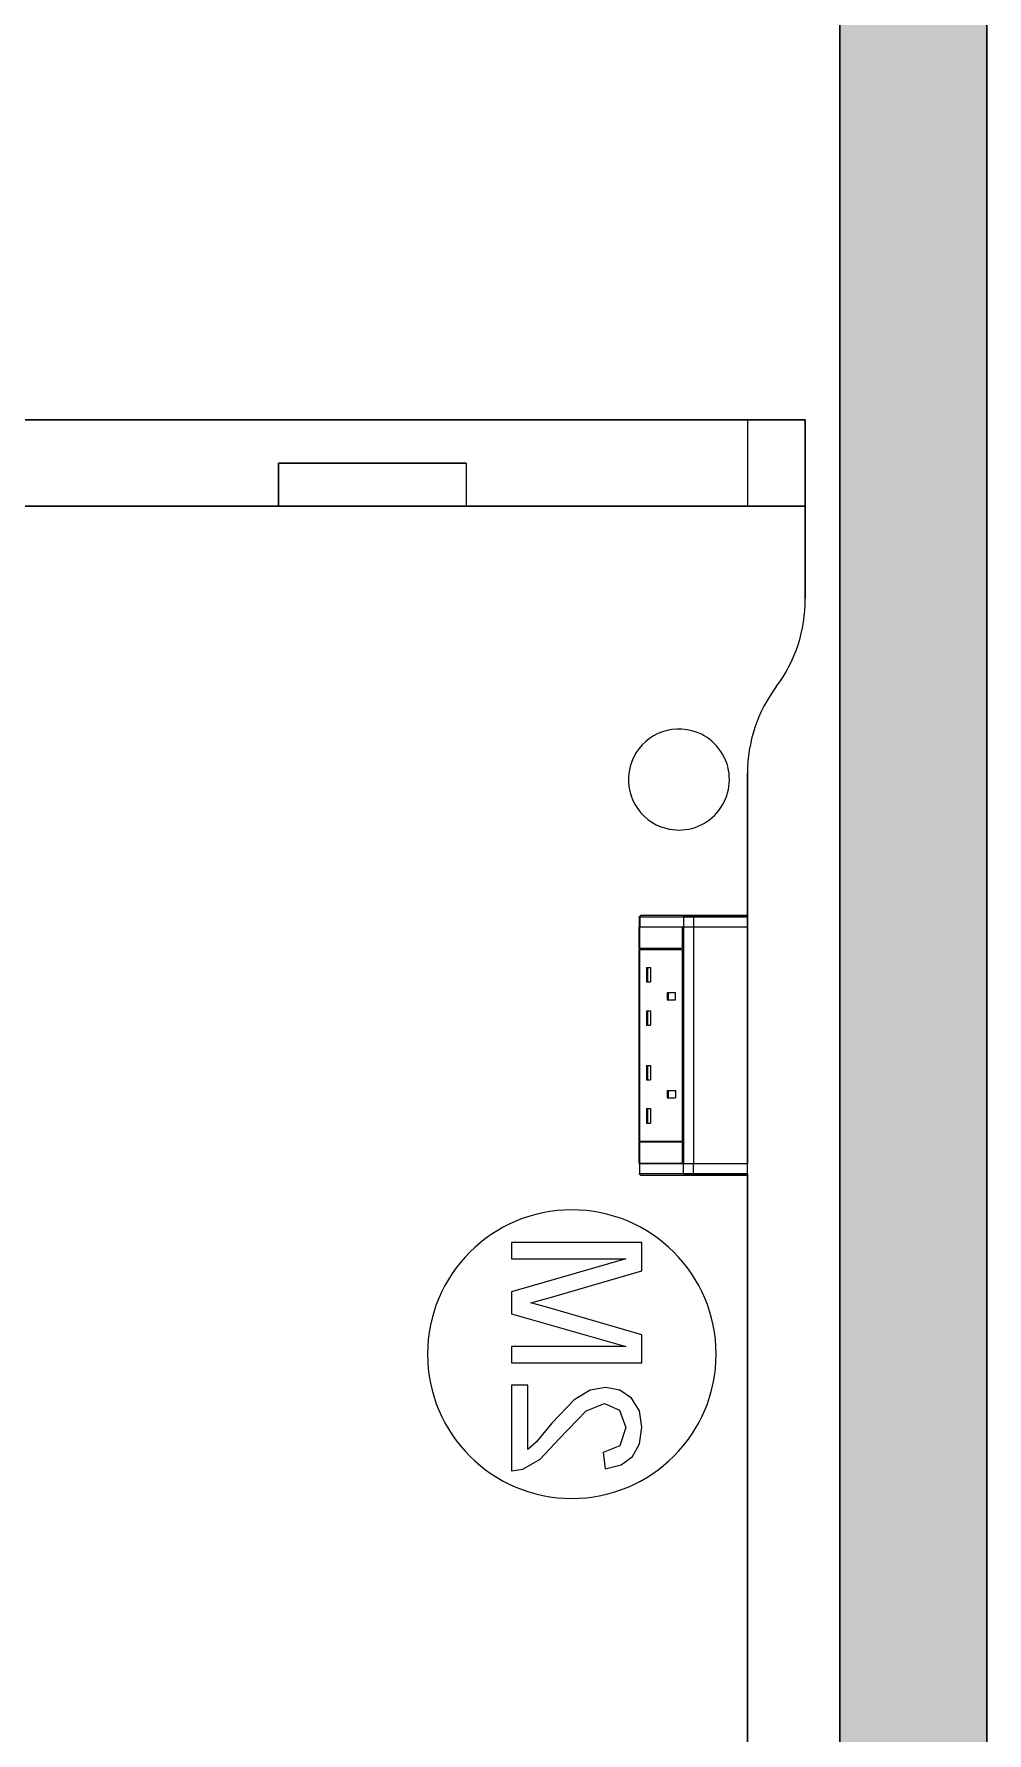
# Model space of a CAD drawing. Header units: millimetres. Extents: x 155927 to 317870, y -36033 to 97293.
# Drawn here: x 172340 to 173001, y 10074 to 11252 of the extents above; entities that cross this region are included whole.
import ezdxf

# ---------------------------------------------------------------- set-up
doc = ezdxf.new("R2010")
doc.units = ezdxf.units.MM
doc.header["$MEASUREMENT"] = 0
for name, color, linetype, lineweight in [('A-WALL-PATT', 7, 'CONTINUOUS', 9), ('I-FURN', 8, 'CONTINUOUS', 9), ('I-WALL', 7, 'CONTINUOUS', 9)]:
    doc.layers.add(name, color=color, linetype=linetype, lineweight=lineweight)

msp = doc.modelspace()

# ---------------------------------------------------------------- hatches: boundary and pattern name
at = {"layer": 'A-WALL-PATT'}
msp.add_hatch(color=256, dxfattribs=at).paths.add_polyline_path([(172898.8, 9369.6), (173000.8, 9369.6), (173000.8, 13505.6), (172898.8, 13505.6), (172898.8, 9818)], flags=0)

# ---------------------------------------------------------------- linework, layer by layer
at = {"layer": 'I-FURN'}
for p, q in [((172074.8, 10984.7), (172874.8, 10984.7)), ((172874.8, 10984.7), (172074.8, 10984.7)), ((172074.8, 10984.7), (172874.8, 10984.7)), ((172834.8, 10984.7), (172114.8, 10984.7)), ((172874.8, 10984.7), (172834.8, 10984.7)), ((172834.8, 10984.7), (172834.8, 10924.7)), ((172834.8, 10984.7), (172834.8, 10924.7)), ((172874.8, 10984.7), (172874.8, 10924.7)), ((172874.8, 10984.7), (172874.8, 10924.7)), ((172874.8, 10860.8), (172874.8, 10984.7)), ((172874.8, 10984.7), (172874.8, 10860.8)), ((172509.8, 10954.7), (172639.8, 10954.7)), ((172639.8, 10954.7), (172509.8, 10954.7)), ((172509.8, 10954.7), (172509.8, 10924.7)), ((172509.8, 10924.7), (172509.8, 10954.7)), ((172639.8, 10954.7), (172639.8, 10924.7)), ((172639.8, 10954.7), (172639.8, 10924.7)), ((172509.8, 10924.7), (172074.8, 10924.7)), ((172114.8, 10924.7), (172834.8, 10924.7)), ((172639.8, 10924.7), (172509.8, 10924.7)), ((172874.8, 10924.7), (172639.8, 10924.7)), ((172834.8, 10924.7), (172874.8, 10924.7)), ((172834.8, 10640.1), (172834.8, 10739.7)), ((172834.8, 10739.7), (172834.8, 10640.1)), ((172760, 10640.1), (172760, 10633.1)), ((172760, 10640.1), (172760.2, 10640.1)), ((172760, 10640.1), (172760, 10633.1)), ((172760, 10633.1), (172760, 10640.1)), ((172760.2, 10640.1), (172790.5, 10640.1)), ((172760.2, 10640.1), (172760.2, 10633.1)), ((172760.3, 10640.9), (172760.4, 10640.9)), ((172791.3, 10641.1), (172761, 10641.1)), ((172791.3, 10641.1), (172761, 10641.1)), ((172790.5, 10640.1), (172797.4, 10640.1)), ((172790.5, 10640.1), (172790.5, 10633.1)), ((172791.3, 10641.1), (172829.8, 10641.1)), ((172796.8, 10641.1), (172791.3, 10641.1)), ((172833.8, 10641.1), (172796.8, 10641.1)), ((172797.4, 10640.1), (172834.8, 10640.1)), ((172797.4, 10640.1), (172797.4, 10633.1)), ((172829.8, 10641.1), (172829.8, 10640.1)), ((172829.8, 10641.1), (172833.8, 10641.1)), ((172834.8, 10633.1), (172834.8, 10640.1)), ((172834.8, 10640.1), (172834.8, 10633.1)), ((172759.8, 10618.1), (172759.8, 10633.1)), ((172759.8, 10633.1), (172789.6, 10633.1)), ((172760, 10633.1), (172760.2, 10633.1)), ((172760, 10633), (172760, 10469.1)), ((172760.2, 10633.1), (172790.5, 10633.1)), ((172789.6, 10633.1), (172789.6, 10618.1)), ((172789.8, 10618.1), (172789.8, 10633)), ((172789.8, 10633), (172790.5, 10633)), ((172790.5, 10633.1), (172797.4, 10633.1)), ((172797.4, 10633), (172790.5, 10633)), ((172790.5, 10633), (172790.5, 10469.1)), ((172797.4, 10633.1), (172834.8, 10633.1)), ((172834.8, 10633), (172797.4, 10633)), ((172797.4, 10633), (172797.4, 10469.1)), ((172834.8, 10469.1), (172834.8, 10633)), ((172834.8, 10633), (172834.8, 10469.1)), ((172789.6, 10618.1), (172759.8, 10618.1)), ((172759.8, 10617.6), (172789.6, 10617.6)), ((172759.8, 10484.6), (172759.8, 10617.6)), ((172760.2, 10617.6), (172760.2, 10618.1)), ((172789.6, 10617.6), (172789.6, 10484.6)), ((172789.8, 10484.6), (172789.8, 10617.6)), ((172764.8, 10605), (172764.8, 10595)), ((172764.8, 10605), (172767.7, 10605)), ((172765.6, 10605), (172765.6, 10595)), ((172767.7, 10605), (172767.7, 10595)), ((172764.8, 10595), (172767.7, 10595)), ((172779.2, 10587.5), (172779.2, 10582.5)), ((172784.9, 10587.5), (172779.2, 10587.5)), ((172779.2, 10582.5), (172784.9, 10582.5)), ((172779.9, 10587.5), (172779.9, 10582.5)), ((172784.9, 10582.5), (172784.9, 10587.5)), ((172764.8, 10575), (172764.8, 10565)), ((172764.8, 10575), (172767.7, 10575)), ((172764.8, 10565), (172767.7, 10565)), ((172765.6, 10575), (172765.6, 10565)), ((172767.7, 10575), (172767.7, 10565)), ((172764.8, 10537.2), (172764.8, 10527.2)), ((172764.8, 10537.2), (172767.7, 10537.2)), ((172765.6, 10537.2), (172765.6, 10527.2)), ((172767.7, 10537.2), (172767.7, 10527.2)), ((172764.8, 10527.2), (172767.7, 10527.2)), ((172779.2, 10519.7), (172779.2, 10514.7)), ((172779.2, 10519.7), (172784.9, 10519.7)), ((172779.9, 10519.7), (172779.9, 10514.7)), ((172784.9, 10519.7), (172784.9, 10514.7)), ((172764.8, 10507.2), (172764.8, 10497.2)), ((172764.8, 10507.2), (172767.7, 10507.2)), ((172765.6, 10507.2), (172765.6, 10497.2)), ((172767.7, 10507.2), (172767.7, 10497.2)), ((172779.2, 10514.7), (172784.9, 10514.7)), ((172764.8, 10497.2), (172767.7, 10497.2)), ((172759.8, 10484.6), (172789.6, 10484.6)), ((172759.8, 10484.1), (172789.6, 10484.1)), ((172759.8, 10469.1), (172759.8, 10484.1)), ((172760.2, 10484.1), (172760.2, 10484.6)), ((172789.6, 10484.1), (172789.6, 10469.1)), ((172789.8, 10469.1), (172789.8, 10484.1)), ((172789.6, 10469.1), (172759.8, 10469.1)), ((172760, 10469), (172760, 10462)), ((172760.2, 10469), (172760, 10469)), ((172760, 10469), (172760, 10462)), ((172760, 10469), (172760, 10462)), ((172760.2, 10462), (172760, 10462)), ((172760.2, 10462), (172760.2, 10469)), ((172790.5, 10469), (172760.2, 10469)), ((172790.5, 10462), (172760.2, 10462)), ((172760.4, 10461.2), (172760.3, 10461.3)), ((172761, 10461), (172791.3, 10461)), ((172761, 10461), (172791.3, 10461)), ((172789.6, 10469.1), (172792.1, 10469.1)), ((172790.5, 10469.1), (172789.8, 10469.1)), ((172790.5, 10469.1), (172797.4, 10469.1)), ((172790.5, 10462), (172790.5, 10469)), ((172797.4, 10469), (172790.5, 10469)), ((172797.4, 10462), (172790.5, 10462)), ((172829.8, 10461), (172791.3, 10461)), ((172791.3, 10461), (172796.8, 10461)), ((172796.8, 10461), (172833.8, 10461)), ((172797.4, 10469.1), (172834.8, 10469.1)), ((172797.4, 10462), (172797.4, 10469)), ((172834.8, 10469), (172797.4, 10469)), ((172834.8, 10462), (172797.4, 10462)), ((172829.8, 10462), (172829.8, 10461)), ((172833.8, 10461), (172829.8, 10461)), ((172833.8, 10461), (172833.8, 10461)), ((172834.8, 10462), (172834.8, 10469)), ((172834.8, 10462), (172834.8, 10469)), ((172834.8, 9629.7), (172834.8, 10462)), ((172834.8, 10462), (172834.8, 9629.7)), ((172761.7, 10414.3), (172671.3, 10414.3)), ((172671.3, 10414.3), (172671.3, 10403)), ((172761.7, 10394.8), (172761.7, 10414.3)), ((172671.3, 10403), (172750.4, 10403)), ((172750.4, 10403), (172671.3, 10380.3)), ((172699.1, 10376.6), (172761.7, 10394.8)), ((172671.3, 10380.3), (172671.3, 10364.9)), ((172684.6, 10372.6), (172699.1, 10376.6)), ((172671.3, 10364.9), (172750.4, 10342.2)), ((172698, 10368.9), (172684.6, 10372.6)), ((172761.7, 10350.4), (172698, 10368.9)), ((172750.4, 10342.2), (172671.3, 10342.2)), ((172671.3, 10342.2), (172671.3, 10330.9)), ((172761.7, 10330.9), (172761.7, 10350.4)), ((172671.3, 10330.9), (172761.7, 10330.9)), ((172682.6, 10315.4), (172671.3, 10315.4)), ((172671.3, 10315.4), (172671.3, 10256.1)), ((172682.6, 10271), (172682.6, 10315.4)), ((172714.7, 10305.3), (172699.2, 10289.1)), ((172725.8, 10312), (172714.7, 10305.3)), ((172736.5, 10314), (172725.8, 10312)), ((172746.3, 10312.1), (172736.5, 10314)), ((172754.4, 10306.5), (172746.3, 10312.1)), ((172759.9, 10297.7), (172754.4, 10306.5)), ((172704.2, 10278.3), (172723, 10297.8)), ((172723, 10297.8), (172735.8, 10302.7)), ((172735.8, 10302.7), (172746.2, 10298.1)), ((172746.2, 10298.1), (172750.4, 10286.1)), ((172761.7, 10286.3), (172759.9, 10297.7)), ((172699.2, 10289.1), (172688.3, 10276.1)), ((172750.4, 10286.1), (172746.3, 10273.5)), ((172760.1, 10274.9), (172761.7, 10286.3)), ((172688.3, 10276.1), (172682.6, 10271)), ((172691.1, 10264.1), (172704.2, 10278.3)), ((172746.3, 10273.5), (172734.8, 10268.8)), ((172755.2, 10266.1), (172760.1, 10274.9)), ((172679.1, 10257.3), (172691.1, 10264.1)), ((172734.8, 10268.8), (172736.3, 10257.5)), ((172736.3, 10257.5), (172747.2, 10260.2)), ((172747.2, 10260.2), (172755.2, 10266.1)), ((172671.3, 10256.1), (172679.1, 10257.3))]:
    msp.add_line(p, q, dxfattribs=at)
at = {"layer": 'I-FURN', "flags": 128}
for points in [[(172760, 10640.1), (172760, 10640.2), (172760, 10640.2), (172760, 10640.3), (172760, 10640.3), (172760, 10640.3), (172760, 10640.4), (172760, 10640.4), (172760, 10640.5), (172760.1, 10640.5), (172760.1, 10640.5), (172760.1, 10640.6), (172760.1, 10640.6), (172760.1, 10640.6)], [(172796.8, 10641.1), (172796.7, 10641.1), (172796.5, 10641.1), (172796.4, 10641.1), (172796.3, 10641.1), (172796.1, 10641.1), (172796, 10641.1), (172795.8, 10641.1), (172795.7, 10641.1), (172795.5, 10641.1), (172795.3, 10641.1), (172795.2, 10641.1), (172795, 10641.1), (172794.9, 10641.1), (172794.7, 10641.1), (172794.6, 10641.1), (172794.4, 10641.1), (172794.2, 10641.1), (172794.1, 10641.1), (172793.9, 10641.1), (172793.8, 10641.1), (172793.6, 10641.1), (172793.4, 10641.1), (172793.3, 10641.1), (172793.1, 10641.1), (172793, 10641.1), (172792.8, 10641.1), (172792.7, 10641.1), (172792.6, 10641.1), (172792.4, 10641.1), (172792.3, 10641.1), (172792.2, 10641.1), (172792, 10641.1), (172791.9, 10641.1), (172791.8, 10641.1), (172791.7, 10641.1), (172791.6, 10641.1), (172791.5, 10641.1), (172791.4, 10641.1), (172791.3, 10641.1)], [(172833.8, 10641.1), (172833.6, 10641.1), (172833.1, 10641.1), (172832.6, 10641.1), (172831.9, 10641.1), (172831.1, 10641.1), (172830.1, 10641.1), (172829.1, 10641.1), (172827.9, 10641.1), (172826.5, 10641.1), (172825.1, 10641.1), (172823.5, 10641.1), (172821.8, 10641.1), (172820, 10641.1), (172818, 10641.1), (172816, 10641.1), (172813.8, 10641.1), (172811.6, 10641.1), (172809.2, 10641.1), (172806.8, 10641.1), (172804.2, 10641.1), (172801.6, 10641.1), (172798.9, 10641.1), (172796.8, 10641.1)], [(172829.8, 10641.1), (172830, 10641.1), (172830.2, 10641.1), (172830.3, 10641.1), (172830.5, 10641.1), (172830.6, 10641.1), (172830.8, 10641.1), (172830.9, 10641.1), (172831.1, 10641.1), (172831.3, 10641.1), (172831.4, 10641.1), (172831.5, 10641.1), (172831.7, 10641.1), (172831.8, 10641.1), (172832, 10641.1), (172832.1, 10641.1), (172832.2, 10641.1), (172832.4, 10641.1), (172832.5, 10641.1), (172832.6, 10641.1), (172832.7, 10641.1), (172832.8, 10641.1), (172832.9, 10641.1), (172833, 10641.1), (172833.1, 10641.1), (172833.2, 10641.1), (172833.3, 10641.1), (172833.4, 10641.1), (172833.4, 10641.1), (172833.5, 10641.1), (172833.6, 10641.1), (172833.6, 10641.1), (172833.7, 10641.1), (172833.7, 10641.1), (172833.8, 10641.1), (172833.8, 10641.1), (172833.8, 10641.1), (172833.8, 10641.1), (172833.8, 10641.1), (172833.8, 10641.1)], [(172833.8, 10641.1), (172833.9, 10641.1), (172833.9, 10641.1), (172834, 10641.1), (172834, 10641.1), (172834, 10641.1), (172834.1, 10641.1), (172834.1, 10641.1), (172834.2, 10641.1), (172834.2, 10641.1), (172834.2, 10641.1), (172834.3, 10641), (172834.3, 10641), (172834.3, 10641), (172834.4, 10641), (172834.4, 10641), (172834.4, 10640.9), (172834.5, 10640.9), (172834.5, 10640.9), (172834.5, 10640.9), (172834.6, 10640.8), (172834.6, 10640.8), (172834.6, 10640.8), (172834.6, 10640.7), (172834.7, 10640.7), (172834.7, 10640.7), (172834.7, 10640.6), (172834.7, 10640.6), (172834.7, 10640.6), (172834.8, 10640.5), (172834.8, 10640.5), (172834.8, 10640.5), (172834.8, 10640.4), (172834.8, 10640.4), (172834.8, 10640.3), (172834.8, 10640.3), (172834.8, 10640.3), (172834.8, 10640.2), (172834.8, 10640.2), (172834.8, 10640.1), (172834.8, 10640.1)], [(172833.8, 10641.1), (172833.8, 10641.1), (172833.8, 10641.1)], [(172760.1, 10461.5), (172760.1, 10461.5), (172760.1, 10461.6), (172760.1, 10461.6), (172760.1, 10461.7), (172760, 10461.7), (172760, 10461.7), (172760, 10461.8), (172760, 10461.8), (172760, 10461.8), (172760, 10461.9), (172760, 10461.9), (172760, 10462), (172760, 10462), (172760, 10462)], [(172791.3, 10461), (172791.4, 10461), (172791.5, 10461), (172791.6, 10461), (172791.7, 10461), (172791.8, 10461), (172791.9, 10461), (172792, 10461), (172792.2, 10461), (172792.3, 10461), (172792.4, 10461), (172792.6, 10461), (172792.7, 10461), (172792.8, 10461), (172793, 10461), (172793.1, 10461), (172793.3, 10461), (172793.4, 10461), (172793.6, 10461), (172793.8, 10461), (172793.9, 10461), (172794.1, 10461), (172794.2, 10461), (172794.4, 10461), (172794.6, 10461), (172794.7, 10461), (172794.9, 10461), (172795, 10461), (172795.2, 10461), (172795.3, 10461), (172795.5, 10461), (172795.7, 10461), (172795.8, 10461), (172796, 10461), (172796.1, 10461), (172796.3, 10461), (172796.4, 10461), (172796.5, 10461), (172796.7, 10461), (172796.8, 10461)], [(172796.8, 10461), (172799.6, 10461), (172802.3, 10461), (172804.9, 10461), (172807.4, 10461), (172809.9, 10461), (172812.2, 10461), (172814.4, 10461), (172816.5, 10461), (172818.6, 10461), (172820.5, 10461), (172822.2, 10461), (172823.9, 10461), (172825.5, 10461), (172826.9, 10461), (172828.2, 10461), (172829.4, 10461), (172830.4, 10461), (172831.3, 10461), (172832.1, 10461), (172832.8, 10461), (172833.3, 10461), (172833.6, 10461), (172833.8, 10461)], [(172833.8, 10461), (172833.8, 10461), (172833.8, 10461), (172833.8, 10461), (172833.8, 10461), (172833.8, 10461), (172833.7, 10461), (172833.7, 10461), (172833.6, 10461), (172833.6, 10461), (172833.5, 10461), (172833.5, 10461), (172833.4, 10461), (172833.3, 10461), (172833.2, 10461), (172833.1, 10461), (172833, 10461), (172833, 10461), (172832.8, 10461), (172832.7, 10461), (172832.6, 10461), (172832.5, 10461), (172832.4, 10461), (172832.3, 10461), (172832.1, 10461), (172832, 10461), (172831.9, 10461), (172831.7, 10461), (172831.6, 10461), (172831.4, 10461), (172831.3, 10461), (172831.1, 10461), (172831, 10461), (172830.8, 10461), (172830.7, 10461), (172830.5, 10461), (172830.4, 10461), (172830.2, 10461), (172830, 10461), (172829.9, 10461), (172829.8, 10461)], [(172834.8, 10462), (172834.8, 10462), (172834.8, 10461.9), (172834.8, 10461.9), (172834.8, 10461.9), (172834.8, 10461.8), (172834.8, 10461.8), (172834.8, 10461.7), (172834.8, 10461.7), (172834.8, 10461.7), (172834.8, 10461.6), (172834.7, 10461.6), (172834.7, 10461.6), (172834.7, 10461.5), (172834.7, 10461.5), (172834.7, 10461.5), (172834.6, 10461.4), (172834.6, 10461.4), (172834.6, 10461.4), (172834.6, 10461.3), (172834.5, 10461.3), (172834.5, 10461.3), (172834.5, 10461.2), (172834.4, 10461.2), (172834.4, 10461.2), (172834.4, 10461.2), (172834.3, 10461.2), (172834.3, 10461.1), (172834.3, 10461.1), (172834.2, 10461.1), (172834.2, 10461.1), (172834.2, 10461.1), (172834.1, 10461.1), (172834.1, 10461), (172834.1, 10461), (172834, 10461), (172834, 10461), (172833.9, 10461), (172833.9, 10461), (172833.9, 10461), (172833.8, 10461)]]:
    msp.add_lwpolyline(points, dxfattribs=at)
at = {"layer": 'I-FURN'}
for centre, radius, start, end in [((172774.8, 10859.7), 100, 323.1301, 0.6256), ((172774.8, 10859.7), 100, 323.1301, 0.6256), ((172934.8, 10739.7), 100, 143.1301, 180), ((172934.8, 10739.7), 100, 143.1301, 180), ((172787.3, 10735.3), 35, 75, 255), ((172787.3, 10735.3), 35, 15, 75), ((172787.3, 10735.3), 35, 255, 14.7004), ((172713.1, 10337), 100, 90, 270), ((172713.1, 10337), 100, 270, 90)]:
    msp.add_arc(centre, radius, start, end, dxfattribs=at)
for centre, major_axis, ratio, start_param, end_param in [((172761, 10640.1), (0, 1), 0.819152, 0, 1.570796), ((172791.3, 10640.1), (0, -1), 0.819152, 3.141593, 4.712389), ((172796.8, 10640.1), (0, -1), 0.56467, 1.570796, 3.141593), ((172833.8, 10640.1), (0, -1), 0.998113, 1.570796, 3.141593), ((172761, 10462), (0, -1), 0.819152, 4.712389, 6.283185), ((172791.3, 10462), (0, -1), 0.819152, 4.712389, 6.283185), ((172796.8, 10462), (0, -1), 0.56467, 0, 1.570796), ((172833.8, 10462), (0, -1), 0.998113, 0, 1.570796)]:
    msp.add_ellipse(centre, major_axis=major_axis, ratio=ratio, start_param=start_param, end_param=end_param, dxfattribs=at)
at = {"layer": 'I-WALL', "lineweight": 30}
for p, q in [((172898.8, 13505.6), (172898.8, 9369.6)), ((173000.8, 9369.6), (173000.8, 13505.6))]:
    msp.add_line(p, q, dxfattribs=at)

doc.saveas('drawing.dxf')
